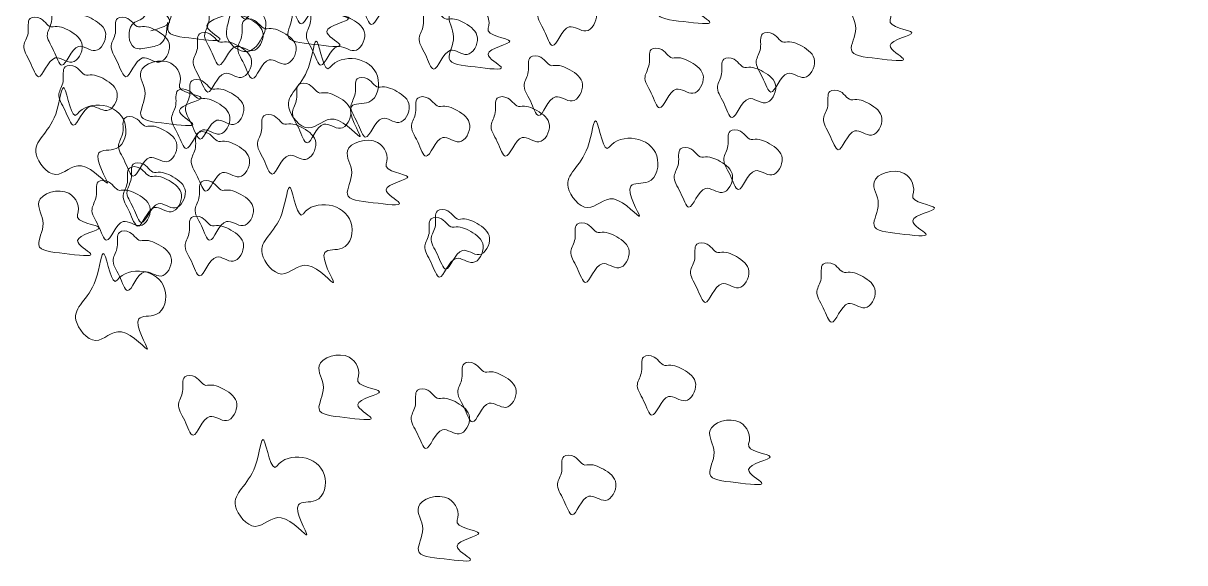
# Model space of a CAD drawing. Header units: millimetres. Extents: x -37049 to 129367, y 25385 to 90033.
# Drawn here: x 19812 to 20463, y 52649 to 52952 of the extents above; entities that cross this region are included whole.
import ezdxf

# ---------------------------------------------------------------- set-up
doc = ezdxf.new("R2010")
doc.units = ezdxf.units.MM
doc.header["$MEASUREMENT"] = 0
doc.layers.add('NCAY', color=3, linetype='Continuous', lineweight=13)

# ---------------------------------------------------------------- blocks, each defined once
blk = doc.blocks.new('A$C27521768')
at = {"layer": 'NCAY'}
for points, knots in [([(459.08, 401.52), (460.98, 406.6), (454.87, 423.4), (424.93, 413.88), (438.82, 395.84), (426.51, 376.48), (447.63, 374.96), (477.87, 370.55), (448.1, 385.79), (490.21, 393.06), (457.03, 396.02), (459.08, 401.52)], [0, 0, 0, 0, 48.398014, 113.887852, 159.708756, 205.529659, 262.421935, 316.401106, 354.547378, 406.989236, 459.430999, 459.430999, 459.430999, 459.430999]), ([(115.94, 389.64), (117.84, 394.71), (111.73, 411.51), (81.8, 401.99), (95.69, 383.96), (83.37, 364.59), (104.5, 363.07), (134.73, 358.66), (104.96, 373.91), (147.07, 381.17), (113.89, 384.14), (115.94, 389.64)], [0, 0, 0, 0, 48.398014, 113.887852, 159.708756, 205.529659, 262.421935, 316.401106, 354.547378, 406.989236, 459.430999, 459.430999, 459.430999, 459.430999]), ([(192.42, 407.65), (196.34, 408.51), (204.69, 405.1), (216.62, 396.03), (206.81, 377.7), (191.07, 392.77), (182.83, 364.41), (176.62, 384.39), (169.58, 393.48), (176.67, 402.97), (173.26, 414.82), (185.96, 414.8), (188.99, 406.9), (192.42, 407.65)], [0, 0, 0, 0, 35.805676, 75.812995, 116.743905, 152.549581, 204.804074, 239.782103, 276.844786, 304.278996, 334.948333, 356.659955, 387.961927, 387.961927, 387.961927, 387.961927]), ([(241.67, 407.21), (245.58, 408.07), (253.94, 404.66), (265.87, 395.59), (256.06, 377.27), (240.32, 392.33), (232.08, 363.97), (225.87, 383.95), (218.83, 393.04), (225.92, 402.53), (222.51, 414.38), (235.21, 414.36), (238.24, 406.46), (241.67, 407.21)], [0, 0, 0, 0, 35.805676, 75.812995, 116.743905, 152.549581, 204.804074, 239.782103, 276.844786, 304.278996, 334.948333, 356.659955, 387.961927, 387.961927, 387.961927, 387.961927]), ([(200.03, 385.55), (201.93, 390.63), (195.82, 407.43), (165.88, 397.91), (179.77, 379.87), (167.46, 360.51), (188.58, 358.99), (218.82, 354.57), (189.05, 369.82), (231.16, 377.08), (197.98, 380.05), (200.03, 385.55)], [0, 0, 0, 0, 48.398014, 113.887852, 159.708756, 205.529659, 262.421935, 316.401106, 354.547378, 406.989236, 459.430999, 459.430999, 459.430999, 459.430999]), ([(368.48, 392.53), (372.4, 393.39), (380.75, 389.98), (392.69, 380.91), (382.87, 362.58), (367.13, 377.65), (358.9, 349.29), (352.68, 369.27), (345.64, 378.36), (352.73, 387.85), (349.32, 399.7), (362.02, 399.68), (365.06, 391.78), (368.48, 392.53)], [0, 0, 0, 0, 35.805676, 75.812995, 116.743905, 152.549581, 204.804074, 239.782103, 276.844786, 304.278996, 334.948333, 356.659955, 387.961927, 387.961927, 387.961927, 387.961927]), ([(594.74, 375.65), (596.64, 380.72), (590.53, 397.52), (560.59, 388), (574.48, 369.96), (562.16, 350.6), (583.29, 349.08), (613.52, 344.67), (583.76, 359.92), (625.87, 367.18), (592.68, 370.14), (594.74, 375.65)], [0, 0, 0, 0, 48.398014, 113.887852, 159.708756, 205.529659, 262.421935, 316.401106, 354.547378, 406.989236, 459.430999, 459.430999, 459.430999, 459.430999]), ([(24.73, 378.8), (28.65, 379.65), (37, 376.25), (48.94, 367.18), (39.12, 348.85), (23.38, 363.91), (15.14, 335.56), (8.93, 355.54), (1.89, 364.62), (8.98, 374.12), (5.57, 385.97), (18.27, 385.95), (21.31, 378.05), (24.73, 378.8)], [0, 0, 0, 0, 35.805676, 75.812995, 116.743905, 152.549581, 204.804074, 239.782103, 276.844786, 304.278996, 334.948333, 356.659955, 387.961927, 387.961927, 387.961927, 387.961927]), ([(76.8, 367.87), (83.61, 369.82), (93.72, 372.72), (84.91, 381.62), (75.41, 391.27), (74.05, 375.39), (59.55, 374.38), (61.6, 352.98), (75.11, 356.3), (87.33, 358.32), (88.03, 367.8), (88.47, 373.7)], [0, 0, 0, 0, 44.695069, 66.390298, 97.692374, 126.79412, 158.096196, 206.002703, 236.399262, 263.859794, 309.146076, 309.146076, 309.146076, 309.146076]), ([(134.96, 378.75), (138.88, 379.61), (147.23, 376.21), (159.17, 367.13), (149.35, 348.81), (133.61, 363.87), (125.38, 335.52), (119.16, 355.49), (112.12, 364.58), (119.21, 374.07), (115.8, 385.92), (128.5, 385.9), (131.54, 378.01), (134.96, 378.75)], [0, 0, 0, 0, 35.805676, 75.812995, 116.743905, 152.549581, 204.804074, 239.782103, 276.844786, 304.278996, 334.948333, 356.659955, 387.961927, 387.961927, 387.961927, 387.961927]), ([(143.91, 376.61), (145.86, 379.22), (152.71, 383.87), (158.6, 373.91), (155.69, 363.14), (145.22, 348.12), (126.83, 362.19), (131.06, 373.05), (135.18, 389.52), (141.64, 373.57), (143.91, 376.61)], [0, 0, 0, 0, 29.12278, 50.81801, 81.487531, 130.586577, 177.539437, 225.445944, 244.84716, 278.74556, 278.74556, 278.74556, 278.74556]), ([(206.19, 378.75), (210.11, 379.61), (218.46, 376.21), (230.4, 367.13), (220.59, 348.81), (204.84, 363.87), (196.61, 335.52), (190.39, 355.49), (183.36, 364.58), (190.45, 374.07), (187.03, 385.92), (199.74, 385.9), (202.77, 378.01), (206.19, 378.75)], [0, 0, 0, 0, 35.805676, 75.812995, 116.743905, 152.549581, 204.804074, 239.782103, 276.844786, 304.278996, 334.948333, 356.659955, 387.961927, 387.961927, 387.961927, 387.961927]), ([(285.15, 376.07), (289.07, 376.92), (297.42, 373.52), (309.36, 364.45), (299.55, 346.12), (283.8, 361.18), (275.57, 332.83), (269.35, 352.81), (262.32, 361.89), (269.41, 371.39), (265.99, 383.24), (278.7, 383.22), (281.73, 375.32), (285.15, 376.07)], [0, 0, 0, 0, 35.805676, 75.812995, 116.743905, 152.549581, 204.804074, 239.782103, 276.844786, 304.278996, 334.948333, 356.659955, 387.961927, 387.961927, 387.961927, 387.961927]), ([(313.09, 369.7), (314.99, 374.78), (308.88, 391.58), (278.94, 382.06), (292.83, 364.02), (280.51, 344.66), (301.64, 343.14), (331.87, 338.73), (302.11, 353.97), (344.22, 361.23), (311.03, 364.2), (313.09, 369.7)], [0, 0, 0, 0, 48.398014, 113.887852, 159.708756, 205.529659, 262.421935, 316.401106, 354.547378, 406.989236, 459.430999, 459.430999, 459.430999, 459.430999]), ([(8.29, 370.69), (12.21, 371.55), (20.56, 368.14), (32.5, 359.07), (22.68, 340.74), (6.94, 355.81), (-1.3, 327.45), (-7.51, 347.43), (-14.55, 356.52), (-7.46, 366.01), (-10.87, 377.86), (1.83, 377.84), (4.87, 369.94), (8.29, 370.69)], [0, 0, 0, 0, 35.805676, 75.812995, 116.743905, 152.549581, 204.804074, 239.782103, 276.844786, 304.278996, 334.948333, 356.659955, 387.961927, 387.961927, 387.961927, 387.961927]), ([(69.44, 370.69), (73.36, 371.55), (81.71, 368.14), (93.65, 359.07), (83.83, 340.74), (68.09, 355.81), (59.86, 327.45), (53.64, 347.43), (46.6, 356.52), (53.69, 366.01), (50.28, 377.86), (62.98, 377.84), (66.02, 369.94), (69.44, 370.69)], [0, 0, 0, 0, 35.805676, 75.812995, 116.743905, 152.549581, 204.804074, 239.782103, 276.844786, 304.278996, 334.948333, 356.659955, 387.961927, 387.961927, 387.961927, 387.961927]), ([(158.15, 369.35), (162.06, 370.2), (170.42, 366.8), (182.35, 357.73), (172.54, 339.4), (156.8, 354.46), (148.56, 326.11), (142.35, 346.09), (135.31, 355.17), (142.4, 364.67), (138.99, 376.52), (151.69, 376.5), (154.72, 368.6), (158.15, 369.35)], [0, 0, 0, 0, 35.805676, 75.812995, 116.743905, 152.549581, 204.804074, 239.782103, 276.844786, 304.278996, 334.948333, 356.659955, 387.961927, 387.961927, 387.961927, 387.961927]), ([(126.9, 359.94), (130.82, 360.79), (139.17, 357.39), (151.1, 348.32), (141.29, 329.99), (125.55, 345.05), (117.31, 316.7), (111.1, 336.68), (104.06, 345.76), (111.15, 355.26), (107.74, 367.11), (120.44, 367.09), (123.47, 359.19), (126.9, 359.94)], [0, 0, 0, 0, 35.805676, 75.812995, 116.743905, 152.549581, 204.804074, 239.782103, 276.844786, 304.278996, 334.948333, 356.659955, 387.961927, 387.961927, 387.961927, 387.961927]), ([(521.36, 359.94), (525.28, 360.79), (533.63, 357.39), (545.57, 348.32), (535.75, 329.99), (520.01, 345.05), (511.78, 316.7), (505.56, 336.68), (498.52, 345.76), (505.61, 355.26), (502.2, 367.11), (514.9, 367.09), (517.94, 359.19), (521.36, 359.94)], [0, 0, 0, 0, 35.805676, 75.812995, 116.743905, 152.549581, 204.804074, 239.782103, 276.844786, 304.278996, 334.948333, 356.659955, 387.961927, 387.961927, 387.961927, 387.961927]), ([(202.28, 342.1), (206.01, 347.27), (221.29, 351.24), (239.44, 338.54), (234.65, 314.62), (208.59, 319.3), (233.24, 280.02), (204.49, 315.31), (187.4, 292.17), (164.56, 320.77), (188.63, 330.52), (192.36, 376.33), (198.33, 336.62), (202.28, 342.1)], [0, 0, 0, 0, 56.892276, 114.471428, 171.309369, 208.400434, 273.823839, 338.674885, 395.567161, 454.351888, 547.396135, 604.234076, 664.52702, 664.52702, 664.52702, 664.52702]), ([(358.74, 343.47), (362.66, 344.33), (371.01, 340.93), (382.94, 331.85), (373.13, 313.53), (357.39, 328.59), (349.15, 300.24), (342.94, 320.21), (335.9, 329.3), (342.99, 338.79), (339.58, 350.64), (352.28, 350.62), (355.31, 342.73), (358.74, 343.47)], [0, 0, 0, 0, 35.805676, 75.812995, 116.743905, 152.549581, 204.804074, 239.782103, 276.844786, 304.278996, 334.948333, 356.659955, 387.961927, 387.961927, 387.961927, 387.961927]), ([(443.41, 348.85), (447.33, 349.71), (455.68, 346.3), (467.62, 337.23), (457.8, 318.9), (442.06, 333.97), (433.82, 305.61), (427.61, 325.59), (420.57, 334.68), (427.66, 344.17), (424.25, 356.02), (436.95, 356), (439.99, 348.1), (443.41, 348.85)], [0, 0, 0, 0, 35.805676, 75.812995, 116.743905, 152.549581, 204.804074, 239.782103, 276.844786, 304.278996, 334.948333, 356.659955, 387.961927, 387.961927, 387.961927, 387.961927]), ([(32.82, 336.75), (36.74, 337.61), (45.09, 334.21), (57.02, 325.13), (47.21, 306.81), (31.47, 321.87), (23.23, 293.52), (17.02, 313.49), (9.98, 322.58), (17.07, 332.07), (13.66, 343.92), (26.36, 343.9), (29.39, 336.01), (32.82, 336.75)], [0, 0, 0, 0, 35.805676, 75.812995, 116.743905, 152.549581, 204.804074, 239.782103, 276.844786, 304.278996, 334.948333, 356.659955, 387.961927, 387.961927, 387.961927, 387.961927]), ([(96.89, 330.08), (98.79, 335.16), (92.68, 351.96), (62.75, 342.44), (76.63, 324.4), (64.32, 305.04), (85.44, 303.52), (115.68, 299.1), (85.91, 314.35), (128.02, 321.61), (94.84, 324.58), (96.89, 330.08)], [0, 0, 0, 0, 48.398014, 113.887852, 159.708756, 205.529659, 262.421935, 316.401106, 354.547378, 406.989236, 459.430999, 459.430999, 459.430999, 459.430999]), ([(494.15, 342.13), (498.06, 342.99), (506.42, 339.58), (518.35, 330.51), (508.54, 312.18), (492.8, 327.25), (484.56, 298.89), (478.35, 318.87), (471.31, 327.96), (478.4, 337.45), (474.99, 349.3), (487.69, 349.28), (490.72, 341.38), (494.15, 342.13)], [0, 0, 0, 0, 35.805676, 75.812995, 116.743905, 152.549581, 204.804074, 239.782103, 276.844786, 304.278996, 334.948333, 356.659955, 387.961927, 387.961927, 387.961927, 387.961927]), ([(121.52, 327.01), (125.44, 327.87), (133.79, 324.46), (145.73, 315.39), (135.91, 297.06), (120.17, 312.13), (111.94, 283.77), (105.72, 303.75), (98.68, 312.84), (105.77, 322.33), (102.36, 334.18), (115.06, 334.16), (118.1, 326.26), (121.52, 327.01)], [0, 0, 0, 0, 35.805676, 75.812995, 116.743905, 152.549581, 204.804074, 239.782103, 276.844786, 304.278996, 334.948333, 356.659955, 387.961927, 387.961927, 387.961927, 387.961927]), ([(237.44, 328.35), (241.36, 329.21), (249.71, 325.81), (261.65, 316.73), (251.83, 298.41), (236.09, 313.47), (227.86, 285.12), (221.64, 305.09), (214.6, 314.18), (221.69, 323.67), (218.28, 335.52), (230.98, 335.5), (234.02, 327.61), (237.44, 328.35)], [0, 0, 0, 0, 35.805676, 75.812995, 116.743905, 152.549581, 204.804074, 239.782103, 276.844786, 304.278996, 334.948333, 356.659955, 387.961927, 387.961927, 387.961927, 387.961927]), ([(25.24, 309.53), (28.97, 314.69), (44.25, 318.67), (62.41, 305.97), (57.61, 282.05), (31.56, 286.73), (56.21, 247.45), (27.45, 282.74), (10.36, 259.59), (-12.48, 288.2), (11.59, 297.94), (15.32, 343.76), (21.29, 304.05), (25.24, 309.53)], [0, 0, 0, 0, 56.892276, 114.471428, 171.309369, 208.400434, 273.823839, 338.674885, 395.567161, 454.351888, 547.396135, 604.234076, 664.52702, 664.52702, 664.52702, 664.52702]), ([(111.78, 320.29), (115.7, 321.15), (124.05, 317.74), (135.98, 308.67), (126.17, 290.34), (110.43, 305.41), (102.19, 277.05), (95.98, 297.03), (88.94, 306.12), (96.03, 315.61), (92.62, 327.46), (105.32, 327.44), (108.35, 319.54), (111.78, 320.29)], [0, 0, 0, 0, 35.805676, 75.812995, 116.743905, 152.549581, 204.804074, 239.782103, 276.844786, 304.278996, 334.948333, 356.659955, 387.961927, 387.961927, 387.961927, 387.961927]), ([(196.45, 324.32), (200.37, 325.18), (208.72, 321.77), (220.66, 312.7), (210.84, 294.38), (195.1, 309.44), (186.86, 281.08), (180.65, 301.06), (173.61, 310.15), (180.7, 319.64), (177.29, 331.49), (189.99, 331.47), (193.03, 323.57), (196.45, 324.32)], [0, 0, 0, 0, 35.805676, 75.812995, 116.743905, 152.549581, 204.804074, 239.782103, 276.844786, 304.278996, 334.948333, 356.659955, 387.961927, 387.961927, 387.961927, 387.961927]), ([(568.49, 319.57), (572.41, 320.42), (580.76, 317.02), (592.7, 307.95), (582.89, 289.62), (567.14, 304.68), (558.91, 276.33), (552.69, 296.31), (545.66, 305.39), (552.75, 314.89), (549.34, 326.74), (562.04, 326.72), (565.07, 318.82), (568.49, 319.57)], [0, 0, 0, 0, 35.805676, 75.812995, 116.743905, 152.549581, 204.804074, 239.782103, 276.844786, 304.278996, 334.948333, 356.659955, 387.961927, 387.961927, 387.961927, 387.961927]), ([(279.78, 314.91), (283.7, 315.77), (292.05, 312.37), (303.98, 303.29), (294.17, 284.97), (278.43, 300.03), (270.19, 271.68), (263.98, 291.65), (256.94, 300.74), (264.03, 310.23), (260.62, 322.08), (273.32, 322.06), (276.35, 314.17), (279.78, 314.91)], [0, 0, 0, 0, 35.805676, 75.812995, 116.743905, 152.549581, 204.804074, 239.782103, 276.844786, 304.278996, 334.948333, 356.659955, 387.961927, 387.961927, 387.961927, 387.961927]), ([(335.55, 314.91), (339.47, 315.77), (347.82, 312.37), (359.76, 303.29), (349.95, 284.97), (334.2, 300.03), (325.97, 271.68), (319.75, 291.65), (312.72, 300.74), (319.81, 310.23), (316.39, 322.08), (329.1, 322.06), (332.13, 314.17), (335.55, 314.91)], [0, 0, 0, 0, 35.805676, 75.812995, 116.743905, 152.549581, 204.804074, 239.782103, 276.844786, 304.278996, 334.948333, 356.659955, 387.961927, 387.961927, 387.961927, 387.961927]), ([(171.92, 302.48), (175.84, 303.34), (184.19, 299.93), (196.13, 290.86), (186.31, 272.54), (170.57, 287.6), (162.34, 259.24), (156.12, 279.22), (149.08, 288.31), (156.17, 297.8), (152.76, 309.65), (165.46, 309.63), (168.5, 301.73), (171.92, 302.48)], [0, 0, 0, 0, 35.805676, 75.812995, 116.743905, 152.549581, 204.804074, 239.782103, 276.844786, 304.278996, 334.948333, 356.659955, 387.961927, 387.961927, 387.961927, 387.961927]), ([(74.66, 300.95), (78.58, 301.81), (86.93, 298.41), (98.87, 289.34), (89.05, 271.01), (73.31, 286.07), (65.07, 257.72), (58.86, 277.69), (51.82, 286.78), (58.91, 296.27), (55.5, 308.12), (68.2, 308.1), (71.24, 300.21), (74.66, 300.95)], [0, 0, 0, 0, 35.805676, 75.812995, 116.743905, 152.549581, 204.804074, 239.782103, 276.844786, 304.278996, 334.948333, 356.659955, 387.961927, 387.961927, 387.961927, 387.961927]), ([(397.95, 286.26), (401.68, 291.43), (416.96, 295.4), (435.11, 282.7), (430.32, 258.78), (404.26, 263.46), (428.91, 224.18), (400.16, 259.47), (383.07, 236.33), (360.23, 264.93), (384.3, 274.68), (388.03, 320.49), (394, 280.78), (397.95, 286.26)], [0, 0, 0, 0, 56.892276, 114.471428, 171.309369, 208.400434, 273.823839, 338.674885, 395.567161, 454.351888, 547.396135, 604.234076, 664.52702, 664.52702, 664.52702, 664.52702]), ([(125.55, 290.39), (129.47, 291.24), (137.82, 287.84), (149.76, 278.77), (139.95, 260.44), (124.2, 275.5), (115.97, 247.15), (109.75, 267.13), (102.72, 276.21), (109.81, 285.71), (106.39, 297.56), (119.1, 297.54), (122.13, 289.64), (125.55, 290.39)], [0, 0, 0, 0, 35.805676, 75.812995, 116.743905, 152.549581, 204.804074, 239.782103, 276.844786, 304.278996, 334.948333, 356.659955, 387.961927, 387.961927, 387.961927, 387.961927]), ([(241.68, 274.61), (243.58, 279.69), (237.47, 296.49), (207.54, 286.97), (221.43, 268.93), (209.11, 249.57), (230.24, 248.05), (260.47, 243.63), (230.7, 258.88), (272.82, 266.14), (239.63, 269.11), (241.68, 274.61)], [0, 0, 0, 0, 48.398014, 113.887852, 159.708756, 205.529659, 262.421935, 316.401106, 354.547378, 406.989236, 459.430999, 459.430999, 459.430999, 459.430999]), ([(498.61, 291.65), (502.53, 292.5), (510.88, 289.1), (522.82, 280.03), (513, 261.7), (497.26, 276.76), (489.03, 248.41), (482.81, 268.39), (475.77, 277.47), (482.86, 286.97), (479.45, 298.82), (492.16, 298.8), (495.19, 290.9), (498.61, 291.65)], [0, 0, 0, 0, 35.805676, 75.812995, 116.743905, 152.549581, 204.804074, 239.782103, 276.844786, 304.278996, 334.948333, 356.659955, 387.961927, 387.961927, 387.961927, 387.961927]), ([(463.91, 279.3), (467.82, 280.15), (476.18, 276.75), (488.11, 267.68), (478.3, 249.35), (462.56, 264.41), (454.32, 236.06), (448.11, 256.04), (441.07, 265.12), (448.16, 274.62), (444.75, 286.47), (457.45, 286.45), (460.48, 278.55), (463.91, 279.3)], [0, 0, 0, 0, 35.805676, 75.812995, 116.743905, 152.549581, 204.804074, 239.782103, 276.844786, 304.278996, 334.948333, 356.659955, 387.961927, 387.961927, 387.961927, 387.961927]), ([(77.84, 265.86), (81.76, 266.71), (90.11, 263.31), (102.05, 254.24), (92.23, 235.91), (76.49, 250.97), (68.26, 222.62), (62.04, 242.6), (55, 251.68), (62.09, 261.18), (58.68, 273.03), (71.38, 273.01), (74.42, 265.11), (77.84, 265.86)], [0, 0, 0, 0, 35.805676, 75.812995, 116.743905, 152.549581, 204.804074, 239.782103, 276.844786, 304.278996, 334.948333, 356.659955, 387.961927, 387.961927, 387.961927, 387.961927]), ([(80.53, 268.55), (84.45, 269.4), (92.8, 266), (104.74, 256.93), (94.92, 238.6), (79.18, 253.66), (70.94, 225.31), (64.73, 245.29), (57.69, 254.37), (64.78, 263.87), (61.37, 275.72), (74.07, 275.7), (77.11, 267.8), (80.53, 268.55)], [0, 0, 0, 0, 35.805676, 75.812995, 116.743905, 152.549581, 204.804074, 239.782103, 276.844786, 304.278996, 334.948333, 356.659955, 387.961927, 387.961927, 387.961927, 387.961927]), ([(610.61, 252.82), (612.5, 257.9), (606.4, 274.7), (576.46, 265.18), (590.35, 247.14), (578.03, 227.77), (599.16, 226.26), (629.39, 221.84), (599.63, 237.09), (641.74, 244.35), (608.55, 247.32), (610.61, 252.82)], [0, 0, 0, 0, 48.398014, 113.887852, 159.708756, 205.529659, 262.421935, 316.401106, 354.547378, 406.989236, 459.430999, 459.430999, 459.430999, 459.430999]), ([(56, 256.11), (59.92, 256.97), (68.27, 253.57), (80.21, 244.49), (70.39, 226.17), (54.65, 241.23), (46.42, 212.88), (40.2, 232.85), (33.16, 241.94), (40.25, 251.43), (36.84, 263.28), (49.54, 263.26), (52.58, 255.37), (56, 256.11)], [0, 0, 0, 0, 35.805676, 75.812995, 116.743905, 152.549581, 204.804074, 239.782103, 276.844786, 304.278996, 334.948333, 356.659955, 387.961927, 387.961927, 387.961927, 387.961927]), ([(128.24, 256.11), (132.16, 256.97), (140.51, 253.57), (152.45, 244.49), (142.63, 226.17), (126.89, 241.23), (118.66, 212.88), (112.44, 232.85), (105.4, 241.94), (112.49, 251.43), (109.08, 263.28), (121.78, 263.26), (124.82, 255.37), (128.24, 256.11)], [0, 0, 0, 0, 35.805676, 75.812995, 116.743905, 152.549581, 204.804074, 239.782103, 276.844786, 304.278996, 334.948333, 356.659955, 387.961927, 387.961927, 387.961927, 387.961927]), ([(183.64, 239.73), (187.37, 244.89), (202.65, 248.87), (220.8, 236.17), (216.01, 212.25), (189.96, 216.93), (214.61, 177.65), (185.85, 212.94), (168.76, 189.79), (145.92, 218.4), (169.99, 228.14), (173.72, 273.96), (179.69, 234.25), (183.64, 239.73)], [0, 0, 0, 0, 56.892276, 114.471428, 171.309369, 208.400434, 273.823839, 338.674885, 395.567161, 454.351888, 547.396135, 604.234076, 664.52702, 664.52702, 664.52702, 664.52702]), ([(25.49, 238.95), (27.39, 244.03), (21.28, 260.83), (-8.66, 251.31), (5.23, 233.27), (-7.09, 213.91), (14.04, 212.39), (44.27, 207.97), (14.51, 223.22), (56.62, 230.48), (23.43, 233.45), (25.49, 238.95)], [0, 0, 0, 0, 48.398014, 113.887852, 159.708756, 205.529659, 262.421935, 316.401106, 354.547378, 406.989236, 459.430999, 459.430999, 459.430999, 459.430999]), ([(121.25, 231.16), (125.17, 232.01), (133.52, 228.61), (145.45, 219.54), (135.64, 201.21), (119.9, 216.27), (111.66, 187.92), (105.45, 207.9), (98.41, 216.98), (105.5, 226.48), (102.09, 238.33), (114.79, 238.31), (117.82, 230.41), (121.25, 231.16)], [0, 0, 0, 0, 35.805676, 75.812995, 116.743905, 152.549581, 204.804074, 239.782103, 276.844786, 304.278996, 334.948333, 356.659955, 387.961927, 387.961927, 387.961927, 387.961927]), ([(289.19, 230.24), (293.1, 231.1), (301.46, 227.69), (313.39, 218.62), (303.58, 200.3), (287.84, 215.36), (279.6, 187), (273.39, 206.98), (266.35, 216.07), (273.44, 225.56), (270.03, 237.41), (282.73, 237.39), (285.76, 229.49), (289.19, 230.24)], [0, 0, 0, 0, 35.805676, 75.812995, 116.743905, 152.549581, 204.804074, 239.782103, 276.844786, 304.278996, 334.948333, 356.659955, 387.961927, 387.961927, 387.961927, 387.961927]), ([(293.63, 235.81), (297.54, 236.67), (305.89, 233.26), (317.83, 224.19), (308.02, 205.86), (292.28, 220.93), (284.04, 192.57), (277.82, 212.55), (270.79, 221.63), (277.88, 231.13), (274.47, 242.98), (287.17, 242.96), (290.2, 235.06), (293.63, 235.81)], [0, 0, 0, 0, 35.805676, 75.812995, 116.743905, 152.549581, 204.804074, 239.782103, 276.844786, 304.278996, 334.948333, 356.659955, 387.961927, 387.961927, 387.961927, 387.961927]), ([(70.79, 220.83), (74.7, 221.69), (83.06, 218.29), (94.99, 209.21), (85.18, 190.89), (69.44, 205.95), (61.2, 177.6), (54.99, 197.57), (47.95, 206.66), (55.04, 216.15), (51.63, 228), (64.33, 227.98), (67.36, 220.09), (70.79, 220.83)], [0, 0, 0, 0, 35.805676, 75.812995, 116.743905, 152.549581, 204.804074, 239.782103, 276.844786, 304.278996, 334.948333, 356.659955, 387.961927, 387.961927, 387.961927, 387.961927]), ([(391.46, 226.5), (395.38, 227.36), (403.73, 223.95), (415.67, 214.88), (405.85, 196.56), (390.11, 211.62), (381.87, 183.26), (375.66, 203.24), (368.62, 212.33), (375.71, 221.82), (372.3, 233.67), (385, 233.65), (388.04, 225.75), (391.46, 226.5)], [0, 0, 0, 0, 35.805676, 75.812995, 116.743905, 152.549581, 204.804074, 239.782103, 276.844786, 304.278996, 334.948333, 356.659955, 387.961927, 387.961927, 387.961927, 387.961927]), ([(475.32, 212.54), (479.24, 213.4), (487.59, 209.99), (499.52, 200.92), (489.71, 182.6), (473.97, 197.66), (465.73, 169.3), (459.52, 189.28), (452.48, 198.37), (459.57, 207.86), (456.16, 219.71), (468.86, 219.69), (471.89, 211.79), (475.32, 212.54)], [0, 0, 0, 0, 35.805676, 75.812995, 116.743905, 152.549581, 204.804074, 239.782103, 276.844786, 304.278996, 334.948333, 356.659955, 387.961927, 387.961927, 387.961927, 387.961927]), ([(53.2, 193.2), (56.93, 198.36), (72.2, 202.33), (90.36, 189.64), (85.56, 165.72), (59.51, 170.4), (84.16, 131.12), (55.41, 166.41), (38.32, 143.26), (15.48, 171.87), (39.54, 181.61), (43.27, 227.43), (49.25, 187.72), (53.2, 193.2)], [0, 0, 0, 0, 56.892276, 114.471428, 171.309369, 208.400434, 273.823839, 338.674885, 395.567161, 454.351888, 547.396135, 604.234076, 664.52702, 664.52702, 664.52702, 664.52702]), ([(563.84, 198.58), (567.75, 199.44), (576.1, 196.03), (588.04, 186.96), (578.23, 168.64), (562.49, 183.7), (554.25, 155.34), (548.04, 175.32), (541, 184.41), (548.09, 193.9), (544.68, 205.75), (557.38, 205.73), (560.41, 197.83), (563.84, 198.58)], [0, 0, 0, 0, 35.805676, 75.812995, 116.743905, 152.549581, 204.804074, 239.782103, 276.844786, 304.278996, 334.948333, 356.659955, 387.961927, 387.961927, 387.961927, 387.961927]), ([(221.85, 124.05), (223.75, 129.13), (217.64, 145.93), (187.7, 136.4), (201.59, 118.37), (189.28, 99), (210.4, 97.48), (240.63, 93.07), (210.87, 108.32), (252.98, 115.58), (219.79, 118.55), (221.85, 124.05)], [0, 0, 0, 0, 48.398014, 113.887852, 159.708756, 205.529659, 262.421935, 316.401106, 354.547378, 406.989236, 459.430999, 459.430999, 459.430999, 459.430999]), ([(438.05, 133.44), (441.97, 134.29), (450.32, 130.89), (462.25, 121.82), (452.44, 103.49), (436.7, 118.55), (428.46, 90.2), (422.25, 110.18), (415.21, 119.26), (422.3, 128.76), (418.89, 140.61), (431.59, 140.59), (434.62, 132.69), (438.05, 133.44)], [0, 0, 0, 0, 35.805676, 75.812995, 116.743905, 152.549581, 204.804074, 239.782103, 276.844786, 304.278996, 334.948333, 356.659955, 387.961927, 387.961927, 387.961927, 387.961927]), ([(312.26, 128.78), (316.18, 129.64), (324.53, 126.23), (336.47, 117.16), (326.65, 98.84), (310.91, 113.9), (302.67, 85.55), (296.46, 105.52), (289.42, 114.61), (296.51, 124.1), (293.1, 135.95), (305.8, 135.93), (308.84, 128.04), (312.26, 128.78)], [0, 0, 0, 0, 35.805676, 75.812995, 116.743905, 152.549581, 204.804074, 239.782103, 276.844786, 304.278996, 334.948333, 356.659955, 387.961927, 387.961927, 387.961927, 387.961927]), ([(116.59, 119.48), (120.51, 120.33), (128.86, 116.93), (140.8, 107.86), (130.98, 89.53), (115.24, 104.59), (107, 76.24), (100.79, 96.22), (93.75, 105.3), (100.84, 114.8), (97.43, 126.65), (110.13, 126.63), (113.17, 118.73), (116.59, 119.48)], [0, 0, 0, 0, 35.805676, 75.812995, 116.743905, 152.549581, 204.804074, 239.782103, 276.844786, 304.278996, 334.948333, 356.659955, 387.961927, 387.961927, 387.961927, 387.961927]), ([(279.65, 110.17), (283.57, 111.03), (291.92, 107.62), (303.85, 98.55), (294.04, 80.22), (278.3, 95.29), (270.06, 66.93), (263.85, 86.91), (256.81, 96), (263.9, 105.49), (260.49, 117.34), (273.19, 117.32), (276.22, 109.42), (279.65, 110.17)], [0, 0, 0, 0, 35.805676, 75.812995, 116.743905, 152.549581, 204.804074, 239.782103, 276.844786, 304.278996, 334.948333, 356.659955, 387.961927, 387.961927, 387.961927, 387.961927]), ([(495.57, 78.48), (497.46, 83.56), (491.36, 100.36), (461.42, 90.84), (475.31, 72.8), (462.99, 53.44), (484.12, 51.92), (514.35, 47.51), (484.59, 62.75), (526.7, 70.01), (493.51, 72.98), (495.57, 78.48)], [0, 0, 0, 0, 48.398014, 113.887852, 159.708756, 205.529659, 262.421935, 316.401106, 354.547378, 406.989236, 459.430999, 459.430999, 459.430999, 459.430999]), ([(165.01, 62.9), (168.74, 68.07), (184.01, 72.04), (202.17, 59.35), (197.37, 35.43), (171.32, 40.11), (195.97, 0.82), (167.22, 36.12), (150.13, 12.97), (127.29, 41.57), (151.36, 51.32), (155.08, 97.13), (161.06, 57.43), (165.01, 62.9)], [0, 0, 0, 0, 56.892276, 114.471428, 171.309369, 208.400434, 273.823839, 338.674885, 395.567161, 454.351888, 547.396135, 604.234076, 664.52702, 664.52702, 664.52702, 664.52702]), ([(382.14, 63.64), (386.06, 64.49), (394.41, 61.09), (406.35, 52.02), (396.53, 33.69), (380.79, 48.76), (372.56, 20.4), (366.34, 40.38), (359.3, 49.46), (366.39, 58.96), (362.98, 70.81), (375.69, 70.79), (378.72, 62.89), (382.14, 63.64)], [0, 0, 0, 0, 35.805676, 75.812995, 116.743905, 152.549581, 204.804074, 239.782103, 276.844786, 304.278996, 334.948333, 356.659955, 387.961927, 387.961927, 387.961927, 387.961927]), ([(291.41, 24.96), (293.31, 30.04), (287.2, 46.84), (257.27, 37.32), (271.15, 19.28), (258.84, -0.08), (279.96, -1.6), (310.2, -6.01), (280.43, 9.23), (322.54, 16.49), (289.36, 19.46), (291.41, 24.96)], [0, 0, 0, 0, 48.398014, 113.887852, 159.708756, 205.529659, 262.421935, 316.401106, 354.547378, 406.989236, 459.430999, 459.430999, 459.430999, 459.430999])]:
    blk.add_open_spline(points, degree=3, knots=knots, dxfattribs=at)
blk = doc.blocks.new('A$C6AE90D7D')
at = {"color": 76}
for centre, radius, start, end in [((-463.37, -631.79), 334.78, 39.15, 81.38898), ((-209.9, -192.44), 230.41, 208.0484, 264.64912)]:
    blk.add_arc(centre, radius, start, end, dxfattribs=at)

msp = doc.modelspace()

# ---------------------------------------------------------------- block references
at = {"layer": 'NCAY', "ltscale": 100}
msp.add_blockref('A$C6AE90D7D', (20847.79, 53370.41), dxfattribs=at)
at = {"layer": 'NCAY', "ltscale": 30, "xscale": 0.7999999999999998, "yscale": 0.7999999999999998, "zscale": 0.8}
msp.add_blockref('A$C27521768', (19821.72, 52653.22), dxfattribs=at)

doc.saveas('drawing.dxf')
